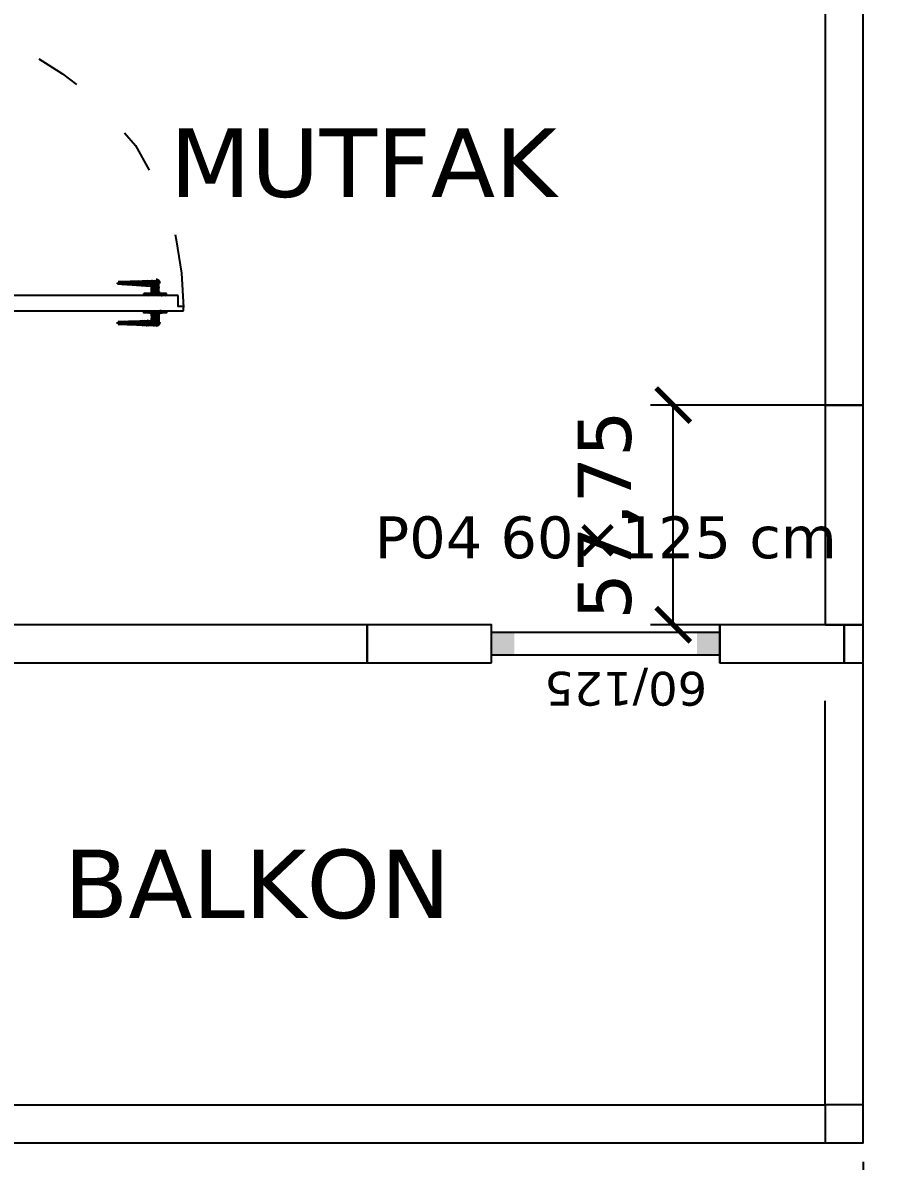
# Model space of a CAD drawing. Header units: centimetres. Extents: x -135 to 4129, y -1176 to 1044.
# Drawn here: x 2668 to 2894, y -4.8 to 294.5 of the extents above; entities that cross this region are included whole.
import ezdxf
from ezdxf.enums import TextEntityAlignment as Align

# ---------------------------------------------------------------- set-up
doc = ezdxf.new("R2010")
doc.units = ezdxf.units.CM
for name, color, linetype in [('IC_KAPILAR', 7, 'Continuous'), ('MONTAJ_OZEL_OLCU', 6, 'Continuous'), ('MONTAJ_OZEL_PANO', 6, 'Continuous'), ('MONTAJ_STANDART', 7, 'Continuous'), ('MONTAJ_YAZI', 4, 'Continuous'), ('OLCULER', 7, 'Continuous'), ('PENCERE', 10, 'Continuous')]:
    doc.layers.add(name, color=color, linetype=linetype)
doc.styles.add('PORTMAN', font='DejaVuSans.ttf')
doc.styles.get("Standard").update_dxf_attribs({"font": 'DejaVuSans.ttf'})
doc.dimstyles.new('PORTMAN', dxfattribs={"dimtxt": 14, "dimasz": 9, "dimexe": 6, "dimexo": 5, "dimgap": 4, "dimtad": 1, "dimtxsty": 'PORTMAN', "dimblk": 'ARCHTICK', "dimcen": 2.5, "dimazin": 3, "dimtfac": 0.5, "dimtmove": 2, "dimatfit": 3})

# ---------------------------------------------------------------- blocks, each defined once
blk = doc.blocks.new('BOM_D01_1255p0_DIS_DOLU')
blk.add_lwpolyline([(0, 0), (10, 0), (10, 125.5), (0, 125.5)], close=True)
blk = doc.blocks.new('MNT_BOM_D01_1255p0_DIS_DOLU')
blk.add_blockref('BOM_D01_1255p0_DIS_DOLU', (0, 0))
blk = doc.blocks.new('kaynak-pencere-60x125')
at = {"layer": 'PENCERE', "color": 1}
for p, q in [((53375.86, 7992.28), (53385.86, 7992.28)), ((53377.86, 7932.28), (53377.86, 7992.28)), ((53383.86, 7932.28), (53383.86, 7992.28)), ((53375.86, 7932.28), (53385.86, 7932.28))]:
    blk.add_line(p, q, dxfattribs=at)
for points in [[(53377.86, 7992.28), (53377.86, 7986.28), (53383.86, 7992.28), (53383.86, 7986.28)], [(53377.86, 7932.28), (53377.86, 7938.28), (53383.86, 7932.28), (53383.86, 7938.28)]]:
    blk.add_solid(points, dxfattribs=at)
at = {"layer": 'PENCERE', "color": 0, "lineweight": 25}
blk.add_text('60/125', height=8.877, rotation=90, dxfattribs=at).set_placement((53373.47, 7935.61))
blk = doc.blocks.new('BOM_P04_PENCERE_600x1250')
at = {"layer": 'PENCERE'}
blk.add_blockref('kaynak-pencere-60x125', (0, 0), dxfattribs=at)
blk = doc.blocks.new('BOM_D11_1255p0_DIS_P60x125')
for points in [[(0, 92.75), (10, 92.75), (10, 125.5), (0, 125.5)], [(0, 0), (10, 0), (10, 32.75), (0, 32.75)]]:
    blk.add_lwpolyline(points, close=True)
at = {"layer": 'PENCERE'}
blk.add_blockref('BOM_P04_PENCERE_600x1250', (-53375.862, -7899.528), dxfattribs=at)
blk = doc.blocks.new('MNT_BOM_D11_1255p0_DIS_P60x125')
blk.add_blockref('BOM_D11_1255p0_DIS_P60x125', (0, 0))
blk = doc.blocks.new('kaynak-ic-kapi')
at = {"color": 133, "linetype": 'Continuous', "lineweight": 25, "true_color": 0x6ec1dd}
for p, q in [((54328.39, 7919.03), (54328.39, 7993.18)), ((54324.44, 7991.77), (54324.44, 7920.16)), ((54320.5, 7985.85), (54320.78, 7986.7)), ((54321.06, 7986.7), (54321.34, 7986.13)), ((54321.62, 7985.85), (54321.34, 7986.7)), ((54321.34, 7986.7), (54321.62, 7986.41)), ((54323.6, 7986.7), (54321.34, 7986.7)), ((54321.34, 7986.41), (54321.34, 7986.13)), ((54321.34, 7986.41), (54321.62, 7986.41)), ((54321.62, 7986.13), (54321.9, 7986.7)), ((54322.19, 7986.7), (54321.9, 7985.85)), ((54321.9, 7985.85), (54322.47, 7986.7)), ((54322.19, 7986.7), (54322.19, 7986.7)), ((54322.19, 7986.7), (54322.47, 7986.7)), ((54322.47, 7986.7), (54322.75, 7986.13)), ((54323.03, 7986.41), (54322.75, 7986.13)), ((54323.03, 7986.7), (54323.31, 7986.41)), ((54323.03, 7986.41), (54323.31, 7986.41)), ((54323.31, 7986.13), (54323.6, 7986.7)), ((54323.6, 7987.26), (54323.88, 7987.26)), ((54323.88, 7986.7), (54323.6, 7986.98)), ((54323.88, 7986.98), (54323.6, 7986.98)), ((54323.6, 7986.98), (54323.6, 7986.98)), ((54323.6, 7986.98), (54323.6, 7984.44)), ((54324.44, 7988.67), (54323.88, 7988.67)), ((54323.88, 7988.67), (54323.88, 7982.75)), ((54324.44, 7988.67), (54323.88, 7988.67)), ((54323.88, 7988.39), (54324.44, 7988.39)), ((54324.44, 7988.39), (54323.88, 7988.39)), ((54323.88, 7987.54), (54324.44, 7988.39)), ((54323.88, 7987.82), (54323.88, 7987.54)), ((54324.16, 7987.26), (54323.88, 7987.54)), ((54323.88, 7987.54), (54323.88, 7987.54)), ((54323.88, 7987.26), (54323.88, 7987.26)), ((54323.88, 7987.26), (54324.44, 7987.26)), ((54323.88, 7987.26), (54323.88, 7986.98)), ((54323.88, 7987.26), (54323.88, 7987.26)), ((54323.88, 7987.26), (54323.88, 7986.98)), ((54323.88, 7987.26), (54323.88, 7987.26)), ((54324.16, 7986.98), (54323.88, 7986.98)), ((54323.88, 7986.98), (54324.44, 7986.13)), ((54323.88, 7986.98), (54323.88, 7986.98)), ((54323.88, 7986.7), (54323.88, 7986.7)), ((54323.88, 7986.41), (54323.88, 7986.7)), ((54324.44, 7987.82), (54324.16, 7987.26)), ((54324.16, 7987.26), (54324.44, 7987.26)), ((54324.44, 7986.41), (54324.16, 7986.98)), ((54324.16, 7986.98), (54324.44, 7986.98)), ((54324.44, 7988.67), (54324.44, 7988.67)), ((54324.44, 7988.67), (54324.44, 7988.67)), ((54324.44, 7988.39), (54324.44, 7988.39)), ((54324.44, 7987.26), (54324.44, 7987.54)), ((54324.44, 7987.26), (54324.44, 7987.26)), ((54324.44, 7987.26), (54324.44, 7987.26)), ((54324.44, 7986.98), (54324.44, 7986.98)), ((54324.44, 7986.98), (54324.44, 7986.98)), ((54324.44, 7986.98), (54324.44, 7986.98)), ((54328.95, 7988.67), (54328.39, 7988.67)), ((54328.39, 7988.39), (54328.95, 7988.39)), ((54328.95, 7988.39), (54328.39, 7988.39)), ((54328.39, 7987.54), (54328.95, 7988.11)), ((54328.39, 7987.82), (54328.67, 7987.54)), ((54328.67, 7987.26), (54328.39, 7987.54)), ((54328.67, 7987.26), (54328.39, 7987.54)), ((54328.39, 7987.54), (54328.67, 7987.54)), ((54328.39, 7987.26), (54328.39, 7987.26)), ((54328.39, 7987.26), (54328.39, 7987.26)), ((54328.39, 7987.26), (54328.39, 7986.98)), ((54328.67, 7986.98), (54328.39, 7986.98)), ((54328.39, 7986.98), (54328.95, 7986.13)), ((54328.39, 7986.7), (54328.67, 7986.7)), ((54328.39, 7986.41), (54328.67, 7986.7)), ((54328.67, 7987.26), (54328.95, 7987.26)), ((54328.67, 7987.26), (54328.95, 7987.26)), ((54328.95, 7986.7), (54328.67, 7986.98)), ((54328.67, 7986.98), (54328.95, 7986.98)), ((54328.95, 7987.26), (54329.24, 7987.26)), ((54328.95, 7987.26), (54328.95, 7987.26)), ((54328.95, 7987.26), (54328.95, 7986.98)), ((54328.95, 7987.26), (54328.95, 7987.26)), ((54328.95, 7986.98), (54328.95, 7986.98)), ((54329.24, 7986.98), (54328.95, 7986.98)), ((54328.95, 7986.98), (54329.24, 7986.41)), ((54328.95, 7986.98), (54328.95, 7986.98)), ((54328.95, 7986.41), (54328.95, 7986.13)), ((54328.95, 7986.41), (54329.24, 7986.41)), ((54329.24, 7986.98), (54329.24, 7984.44)), ((54329.24, 7986.13), (54329.52, 7986.7)), ((54329.24, 7986.7), (54331.49, 7986.7)), ((54329.24, 7986.41), (54329.24, 7986.41)), ((54329.8, 7986.7), (54329.52, 7985.85)), ((54329.52, 7985.85), (54330.08, 7986.7)), ((54329.8, 7986.7), (54329.8, 7986.7)), ((54329.8, 7986.7), (54330.08, 7986.7)), ((54330.08, 7986.7), (54330.36, 7986.13)), ((54330.65, 7986.41), (54330.36, 7986.13)), ((54330.65, 7986.7), (54330.93, 7986.41)), ((54330.65, 7986.41), (54330.93, 7986.41)), ((54330.93, 7986.13), (54331.21, 7986.7)), ((54331.21, 7985.85), (54331.49, 7986.7)), ((54331.49, 7986.7), (54331.49, 7986.7)), ((54331.49, 7986.7), (54331.49, 7986.7)), ((54331.77, 7986.7), (54332.05, 7986.13)), ((54332.34, 7985.85), (54332.05, 7986.7)), ((54332.05, 7986.41), (54332.05, 7986.13)), ((54332.05, 7986.41), (54332.34, 7986.41)), ((54320.78, 7985.85), (54320.5, 7986.13)), ((54321.34, 7986.13), (54320.5, 7986.13)), ((54320.5, 7985.85), (54320.5, 7985.85)), ((54320.5, 7985.85), (54320.5, 7985.85)), ((54320.78, 7985.85), (54320.5, 7985.57)), ((54320.5, 7985.85), (54321.06, 7985)), ((54321.34, 7985.57), (54320.5, 7985.57)), ((54320.5, 7985.57), (54320.78, 7975.98)), ((54320.78, 7985), (54320.5, 7984.72)), ((54320.5, 7985), (54320.5, 7984.72)), ((54320.78, 7984.72), (54320.5, 7984.72)), ((54320.5, 7984.44), (54320.78, 7984.44)), ((54321.06, 7984.44), (54320.5, 7983.6)), ((54320.78, 7984.16), (54320.5, 7984.44)), ((54320.78, 7984.44), (54320.5, 7984.44)), ((54320.5, 7984.16), (54320.5, 7984.44)), ((54320.5, 7983.31), (54321.06, 7984.16)), ((54320.5, 7983.31), (54321.62, 7983.31)), ((54320.5, 7983.31), (54320.5, 7983.31)), ((54320.78, 7983.31), (54320.5, 7983.31)), ((54320.78, 7983.31), (54320.5, 7983.03)), ((54321.34, 7983.31), (54320.5, 7983.31)), ((54320.78, 7984.72), (54321.34, 7985.57)), ((54320.78, 7985), (54321.06, 7985)), ((54320.78, 7984.44), (54320.78, 7984.72)), ((54321.06, 7984.72), (54320.78, 7984.72)), ((54320.78, 7984.44), (54320.78, 7984.44)), ((54321.06, 7984.44), (54320.78, 7984.16)), ((54320.78, 7984.16), (54321.06, 7984.16)), ((54320.78, 7984.16), (54321.34, 7983.31)), ((54321.62, 7985.85), (54321.06, 7984.72)), ((54321.06, 7984.72), (54321.34, 7984.72)), ((54321.06, 7984.44), (54321.9, 7984.44)), ((54321.06, 7984.44), (54321.34, 7984.44)), ((54321.62, 7985.85), (54321.34, 7986.13)), ((54321.62, 7985.85), (54321.34, 7985.57)), ((54321.34, 7985.29), (54321.34, 7985.57)), ((54321.34, 7985.29), (54321.62, 7985.29)), ((54321.34, 7984.72), (54321.62, 7985.29)), ((54321.34, 7984.44), (54321.34, 7984.72)), ((54322.19, 7984.72), (54321.34, 7984.72)), ((54321.34, 7984.44), (54321.34, 7984.44)), ((54321.9, 7984.44), (54321.34, 7984.44)), ((54321.34, 7984.44), (54321.62, 7983.6)), ((54321.34, 7975.98), (54321.9, 7984.44)), ((54321.34, 7983.6), (54321.34, 7983.31)), ((54321.34, 7983.6), (54321.62, 7983.6)), ((54321.62, 7983.31), (54321.34, 7983.31)), ((54321.62, 7983.31), (54321.34, 7983.03)), ((54321.9, 7985.85), (54321.62, 7986.13)), ((54321.9, 7985.85), (54321.62, 7985.57)), ((54321.62, 7985.57), (54322.19, 7984.72)), ((54321.62, 7983.6), (54321.9, 7983.88)), ((54321.9, 7983.31), (54321.62, 7983.6)), ((54322.47, 7984.72), (54321.9, 7985.85)), ((54321.9, 7985.85), (54321.9, 7985.85)), ((54321.9, 7985.85), (54321.9, 7985.85)), ((54321.9, 7985.85), (54322.47, 7985)), ((54323.6, 7984.72), (54321.9, 7984.72)), ((54321.9, 7984.44), (54321.9, 7984.44)), ((54322.19, 7985.85), (54322.19, 7986.13)), ((54323.03, 7986.13), (54322.19, 7986.13)), ((54322.19, 7985.85), (54322.19, 7985.57)), ((54323.03, 7985.57), (54322.19, 7985.57)), ((54322.19, 7985), (54322.19, 7984.72)), ((54322.19, 7985), (54322.47, 7985)), ((54322.19, 7984.72), (54322.19, 7984.72)), ((54322.47, 7984.72), (54322.75, 7985.57)), ((54322.47, 7984.72), (54322.47, 7984.72)), ((54323.03, 7985.29), (54322.75, 7985.57)), ((54322.75, 7984.72), (54323.31, 7985.29)), ((54322.75, 7984.72), (54322.75, 7984.72)), ((54323.6, 7984.72), (54322.75, 7984.72)), ((54323.03, 7985.85), (54323.03, 7986.13)), ((54323.03, 7985.85), (54323.03, 7985.57)), ((54323.03, 7985.29), (54323.31, 7985.29)), ((54323.31, 7985.85), (54323.31, 7986.13)), ((54323.31, 7985.85), (54323.6, 7985.85)), ((54323.31, 7985.85), (54323.6, 7985.85)), ((54323.31, 7985.85), (54323.31, 7985.57)), ((54323.31, 7985.85), (54323.6, 7985.85)), ((54323.31, 7985.57), (54323.6, 7984.72)), ((54323.88, 7985.85), (54323.6, 7986.13)), ((54323.88, 7986.13), (54323.6, 7986.13)), ((54323.6, 7985.85), (54323.88, 7985.85)), ((54323.88, 7985.85), (54323.6, 7985.57)), ((54323.6, 7985.85), (54323.6, 7985.57)), ((54323.88, 7985.57), (54323.6, 7985.57)), ((54323.6, 7985.57), (54323.88, 7985.29)), ((54323.88, 7985), (54323.6, 7984.72)), ((54323.88, 7984.72), (54323.6, 7984.72)), ((54323.6, 7984.72), (54323.6, 7984.72)), ((54323.6, 7984.44), (54323.88, 7984.44)), ((54323.88, 7984.44), (54323.6, 7984.44)), ((54324.44, 7986.13), (54323.88, 7986.13)), ((54323.88, 7985.85), (54324.44, 7985.85)), ((54324.44, 7985.57), (54323.88, 7985.57)), ((54323.88, 7984.72), (54324.44, 7985.57)), ((54323.88, 7985.29), (54323.88, 7985)), ((54323.88, 7985), (54323.88, 7985)), ((54323.88, 7984.44), (54323.88, 7984.72)), ((54323.88, 7984.44), (54323.88, 7984.72)), ((54324.16, 7984.72), (54323.88, 7984.72)), ((54323.88, 7984.44), (54324.44, 7984.44)), ((54323.88, 7984.44), (54323.88, 7984.44)), ((54323.88, 7984.44), (54323.88, 7984.16)), ((54323.88, 7984.44), (54323.88, 7984.44)), ((54324.16, 7984.44), (54323.88, 7984.16)), ((54323.88, 7984.44), (54323.88, 7984.44)), ((54323.88, 7984.16), (54323.88, 7984.16)), ((54323.88, 7983.88), (54323.88, 7984.16)), ((54323.88, 7984.16), (54324.44, 7983.31)), ((54323.88, 7984.16), (54323.88, 7984.16)), ((54323.88, 7983.31), (54324.44, 7983.31)), ((54324.44, 7983.31), (54323.88, 7983.31)), ((54324.44, 7985.29), (54324.16, 7984.72)), ((54324.16, 7984.72), (54324.44, 7984.72)), ((54324.44, 7983.88), (54324.16, 7984.44)), ((54324.16, 7984.44), (54324.44, 7984.44)), ((54324.44, 7986.13), (54324.44, 7986.13)), ((54324.44, 7985.57), (54324.44, 7985.57)), ((54324.44, 7984.72), (54324.44, 7984.72)), ((54324.44, 7984.72), (54324.44, 7984.72)), ((54324.44, 7984.72), (54324.44, 7984.72)), ((54324.44, 7984.44), (54324.44, 7984.44)), ((54324.44, 7984.44), (54324.44, 7984.44)), ((54324.44, 7984.44), (54324.44, 7984.44)), ((54324.44, 7983.31), (54324.44, 7983.31)), ((54328.95, 7986.13), (54328.39, 7986.13)), ((54328.39, 7985.85), (54328.95, 7985.85)), ((54328.95, 7985.57), (54328.39, 7985.57)), ((54328.39, 7984.72), (54328.95, 7985.57)), ((54328.39, 7985.29), (54328.67, 7985)), ((54328.39, 7985), (54328.67, 7985)), ((54328.39, 7984.44), (54328.39, 7984.72)), ((54328.67, 7984.72), (54328.39, 7984.72)), ((54328.39, 7984.44), (54328.39, 7984.44)), ((54328.67, 7984.44), (54328.39, 7984.16)), ((54328.39, 7984.44), (54328.39, 7984.44)), ((54328.67, 7984.44), (54328.39, 7984.16)), ((54328.39, 7984.16), (54328.67, 7984.16)), ((54328.39, 7983.88), (54328.67, 7984.16)), ((54328.39, 7984.16), (54328.95, 7983.6)), ((54328.39, 7983.31), (54328.95, 7983.31)), ((54328.95, 7983.31), (54328.39, 7983.31)), ((54328.95, 7985), (54328.67, 7984.72)), ((54328.67, 7984.72), (54328.95, 7984.72)), ((54328.67, 7984.44), (54328.95, 7984.44)), ((54328.67, 7984.44), (54328.95, 7984.44)), ((54329.24, 7985.85), (54328.95, 7986.13)), ((54328.95, 7986.13), (54328.95, 7986.13)), ((54328.95, 7986.13), (54328.95, 7986.13)), ((54328.95, 7985.85), (54329.24, 7985.85)), ((54329.24, 7985.85), (54328.95, 7985.57)), ((54329.24, 7985.57), (54328.95, 7985)), ((54328.95, 7985.29), (54328.95, 7985.57)), ((54328.95, 7985.57), (54328.95, 7985.57)), ((54328.95, 7985.57), (54328.95, 7985.57)), ((54328.95, 7985.29), (54329.24, 7985.29)), ((54328.95, 7984.72), (54329.24, 7985.29)), ((54328.95, 7984.72), (54328.95, 7984.72)), ((54328.95, 7984.44), (54328.95, 7984.72)), ((54329.24, 7984.72), (54328.95, 7984.72)), ((54328.95, 7984.44), (54329.24, 7984.44)), ((54328.95, 7984.44), (54328.95, 7984.44)), ((54328.95, 7984.44), (54328.95, 7984.44)), ((54329.24, 7984.44), (54328.95, 7984.44)), ((54328.95, 7984.44), (54328.95, 7984.16)), ((54328.95, 7984.44), (54328.95, 7984.44)), ((54328.95, 7984.16), (54328.95, 7984.16)), ((54329.52, 7985.85), (54329.24, 7986.13)), ((54329.24, 7985.85), (54330.65, 7985.85)), ((54329.24, 7985.85), (54329.24, 7985.57)), ((54329.24, 7985.85), (54329.24, 7985.85)), ((54329.52, 7985.85), (54329.24, 7985.57)), ((54329.24, 7985.57), (54329.8, 7984.72)), ((54329.24, 7985.29), (54329.24, 7985.29)), ((54329.24, 7985.29), (54329.24, 7985.29)), ((54329.8, 7984.72), (54329.24, 7984.72)), ((54329.24, 7984.72), (54330.65, 7984.72)), ((54330.08, 7984.72), (54329.52, 7985.85)), ((54329.52, 7985.85), (54329.52, 7985.85)), ((54329.52, 7985.85), (54329.52, 7985.85)), ((54329.52, 7985.85), (54330.08, 7985)), ((54329.8, 7985.85), (54329.8, 7986.13)), ((54330.65, 7986.13), (54329.8, 7986.13)), ((54329.8, 7985.85), (54329.8, 7985.57)), ((54330.65, 7985.57), (54329.8, 7985.57)), ((54329.8, 7985), (54329.8, 7984.72)), ((54329.8, 7985), (54330.08, 7985)), ((54329.8, 7984.72), (54329.8, 7984.72)), ((54330.08, 7984.72), (54330.36, 7985.57)), ((54330.08, 7984.72), (54330.08, 7984.72)), ((54330.65, 7985.29), (54330.36, 7985.57)), ((54330.36, 7984.72), (54330.93, 7985.29)), ((54330.36, 7984.72), (54330.36, 7984.72)), ((54331.49, 7984.72), (54330.36, 7984.72)), ((54330.65, 7985.85), (54330.65, 7986.13)), ((54330.65, 7985.85), (54330.65, 7985.57)), ((54330.65, 7985.29), (54330.93, 7985.29)), ((54330.65, 7984.44), (54330.65, 7984.44)), ((54330.93, 7985.85), (54330.93, 7986.13)), ((54330.93, 7985.85), (54332.34, 7985.85)), ((54330.93, 7985.85), (54331.21, 7985.85)), ((54330.93, 7985.85), (54330.93, 7985.57)), ((54330.93, 7985.85), (54331.21, 7985.85)), ((54330.93, 7985.57), (54331.21, 7984.72)), ((54331.49, 7984.44), (54330.93, 7983.6)), ((54331.49, 7984.44), (54330.93, 7984.44)), ((54330.93, 7983.88), (54331.21, 7984.44)), ((54331.21, 7975.98), (54330.93, 7984.44)), ((54330.93, 7983.31), (54332.34, 7983.31)), ((54330.93, 7983.31), (54331.21, 7983.31)), ((54331.49, 7985.85), (54331.21, 7986.13)), ((54332.05, 7986.13), (54331.21, 7986.13)), ((54331.49, 7985.85), (54331.21, 7985.57)), ((54331.21, 7985.85), (54331.49, 7985)), ((54332.05, 7985.57), (54331.21, 7985.57)), ((54331.49, 7985), (54331.21, 7984.72)), ((54331.49, 7984.16), (54331.21, 7984.44)), ((54331.21, 7983.31), (54331.49, 7984.16)), ((54331.49, 7983.31), (54331.21, 7983.31)), ((54331.49, 7983.31), (54331.21, 7983.03)), ((54332.05, 7983.31), (54331.21, 7983.31)), ((54331.49, 7984.72), (54332.05, 7985.57)), ((54331.49, 7985), (54331.49, 7985)), ((54331.49, 7984.44), (54331.49, 7984.72)), ((54331.77, 7984.72), (54331.49, 7984.72)), ((54331.49, 7984.44), (54331.49, 7984.44)), ((54331.77, 7984.44), (54331.49, 7984.16)), ((54331.49, 7984.16), (54331.49, 7984.16)), ((54331.49, 7984.16), (54332.05, 7983.31)), ((54332.34, 7985.85), (54331.77, 7984.72)), ((54331.77, 7984.72), (54332.05, 7984.72)), ((54332.34, 7983.31), (54331.77, 7984.44)), ((54331.77, 7984.44), (54332.05, 7984.44)), ((54332.34, 7985.85), (54332.05, 7986.13)), ((54332.34, 7985.85), (54332.05, 7985.57)), ((54332.05, 7985.29), (54332.05, 7985.57)), ((54332.34, 7985.57), (54332.05, 7975.98)), ((54332.05, 7985.29), (54332.34, 7985.29)), ((54332.05, 7984.72), (54332.34, 7985.29)), ((54332.05, 7984.44), (54332.05, 7984.72)), ((54332.34, 7984.72), (54332.05, 7984.72)), ((54332.05, 7984.44), (54332.05, 7984.44)), ((54332.34, 7984.44), (54332.05, 7984.44)), ((54332.05, 7984.44), (54332.34, 7983.88)), ((54332.05, 7983.6), (54332.05, 7983.31)), ((54332.05, 7983.6), (54332.34, 7983.6)), ((54332.34, 7983.31), (54332.05, 7983.31)), ((54332.34, 7983.31), (54332.05, 7983.03)), ((54332.34, 7985.57), (54332.34, 7985.57)), ((54332.34, 7985.57), (54332.34, 7985.29)), ((54320.5, 7983.03), (54320.5, 7983.03)), ((54321.34, 7983.03), (54320.5, 7983.03)), ((54320.5, 7983.03), (54321.06, 7982.47)), ((54320.78, 7982.47), (54320.5, 7982.19)), ((54320.78, 7982.19), (54320.5, 7982.19)), ((54320.5, 7982.19), (54320.5, 7982.19)), ((54320.5, 7981.9), (54320.78, 7981.9)), ((54320.78, 7981.34), (54320.5, 7981.62)), ((54320.78, 7981.62), (54320.5, 7981.62)), ((54320.5, 7981.62), (54320.5, 7981.62)), ((54320.5, 7980.78), (54321.06, 7981.34)), ((54320.78, 7980.49), (54320.5, 7980.78)), ((54321.34, 7980.78), (54320.5, 7980.78)), ((54320.5, 7980.49), (54321.62, 7980.49)), ((54320.78, 7980.49), (54320.5, 7980.49)), ((54321.34, 7980.49), (54320.5, 7980.49)), ((54320.78, 7982.19), (54321.34, 7983.03)), ((54320.78, 7982.47), (54321.06, 7982.47)), ((54320.78, 7981.9), (54320.78, 7982.19)), ((54321.06, 7981.9), (54320.78, 7982.19)), ((54320.78, 7981.9), (54320.78, 7981.62)), ((54321.06, 7981.9), (54320.78, 7981.62)), ((54320.78, 7981.62), (54321.34, 7980.78)), ((54320.78, 7981.34), (54321.06, 7981.34)), ((54320.78, 7979.65), (54321.34, 7980.49)), ((54320.78, 7980.21), (54321.06, 7979.65)), ((54321.06, 7981.9), (54321.62, 7981.9)), ((54321.06, 7981.9), (54321.34, 7981.9)), ((54321.06, 7981.9), (54321.34, 7981.9)), ((54321.34, 7982.75), (54321.34, 7983.03)), ((54321.34, 7982.75), (54321.62, 7982.75)), ((54321.34, 7981.9), (54321.62, 7982.75)), ((54321.34, 7981.9), (54321.34, 7982.19)), ((54321.62, 7982.19), (54321.34, 7982.19)), ((54321.34, 7981.9), (54321.34, 7981.62)), ((54321.34, 7981.9), (54321.62, 7981.06)), ((54321.62, 7981.62), (54321.34, 7981.62)), ((54321.34, 7981.06), (54321.34, 7980.78)), ((54321.34, 7981.06), (54321.62, 7981.06)), ((54321.62, 7980.49), (54321.34, 7980.78)), ((54321.62, 7980.49), (54321.34, 7980.49)), ((54321.34, 7980.21), (54321.34, 7980.49)), ((54321.34, 7980.21), (54321.62, 7980.21)), ((54321.62, 7983.03), (54321.62, 7982.75)), ((54321.62, 7982.75), (54321.62, 7982.75)), ((54321.62, 7980.78), (54321.62, 7981.06)), ((54321.62, 7980.78), (54321.62, 7980.78)), ((54324.44, 7983.03), (54323.88, 7983.03)), ((54324.44, 7982.75), (54323.88, 7982.75)), ((54324.16, 7982.75), (54324.44, 7983.03)), ((54324.44, 7983.03), (54324.44, 7983.03)), ((54328.95, 7983.03), (54328.39, 7983.03)), ((54328.95, 7982.75), (54328.95, 7982.75)), ((54331.49, 7981.9), (54330.93, 7983.03)), ((54330.93, 7983.03), (54331.21, 7983.03)), ((54330.93, 7982.47), (54331.21, 7982.19)), ((54332.05, 7983.03), (54331.21, 7983.03)), ((54331.21, 7983.03), (54331.49, 7982.47)), ((54331.49, 7982.47), (54331.21, 7982.19)), ((54331.49, 7982.19), (54331.21, 7982.19)), ((54331.49, 7981.9), (54331.21, 7981.06)), ((54331.49, 7981.34), (54331.21, 7981.62)), ((54331.49, 7981.62), (54331.21, 7981.62)), ((54331.21, 7981.34), (54331.21, 7981.62)), ((54331.21, 7980.78), (54331.49, 7981.34)), ((54331.21, 7980.78), (54331.21, 7980.78)), ((54331.49, 7980.49), (54331.21, 7980.78)), ((54332.05, 7980.78), (54331.21, 7980.78)), ((54331.21, 7980.49), (54332.05, 7980.49)), ((54331.21, 7980.49), (54331.21, 7980.49)), ((54331.49, 7980.49), (54331.21, 7980.49)), ((54332.05, 7980.49), (54331.21, 7980.49)), ((54331.21, 7980.49), (54331.49, 7979.65)), ((54331.49, 7982.19), (54332.05, 7983.03)), ((54331.49, 7982.47), (54331.49, 7982.47)), ((54331.49, 7981.9), (54331.49, 7982.19)), ((54331.77, 7981.9), (54331.49, 7982.19)), ((54331.49, 7981.9), (54331.49, 7981.62)), ((54331.77, 7981.9), (54331.49, 7981.62)), ((54331.49, 7981.62), (54332.05, 7980.78)), ((54331.49, 7981.34), (54331.49, 7981.34)), ((54331.49, 7979.65), (54332.05, 7980.49)), ((54332.34, 7983.03), (54331.77, 7981.9)), ((54332.05, 7981.06), (54331.77, 7981.9)), ((54331.77, 7981.9), (54332.05, 7981.9)), ((54331.77, 7981.9), (54332.05, 7981.9)), ((54332.05, 7980.21), (54331.77, 7979.37)), ((54332.05, 7982.75), (54332.05, 7983.03)), ((54332.05, 7982.75), (54332.34, 7982.75)), ((54332.05, 7981.9), (54332.34, 7982.47)), ((54332.05, 7981.9), (54332.05, 7982.19)), ((54332.34, 7982.19), (54332.05, 7982.19)), ((54332.05, 7981.9), (54332.05, 7981.62)), ((54332.05, 7981.9), (54332.05, 7981.34)), ((54332.34, 7981.62), (54332.05, 7981.62)), ((54332.05, 7981.06), (54332.05, 7980.78)), ((54332.05, 7981.06), (54332.05, 7981.06)), ((54332.05, 7980.78), (54332.05, 7980.78)), ((54332.05, 7980.49), (54332.05, 7980.49)), ((54332.05, 7980.21), (54332.05, 7980.49)), ((54332.05, 7980.21), (54332.05, 7980.21)), ((54321.06, 7979.37), (54320.78, 7979.65)), ((54321.06, 7979.37), (54320.78, 7979.65)), ((54320.78, 7979.65), (54320.78, 7979.65)), ((54320.78, 7979.65), (54321.06, 7979.65)), ((54320.78, 7979.37), (54320.78, 7979.37)), ((54320.78, 7979.37), (54320.78, 7979.37)), ((54320.78, 7979.37), (54320.78, 7979.08)), ((54320.78, 7979.37), (54320.78, 7979.37)), ((54321.06, 7979.08), (54320.78, 7978.8)), ((54320.78, 7979.08), (54320.78, 7979.08)), ((54320.78, 7978.8), (54321.06, 7978.8)), ((54320.78, 7978.52), (54321.06, 7978.8)), ((54320.78, 7978.8), (54321.34, 7978.24)), ((54321.34, 7978.24), (54320.78, 7978.24)), ((54320.78, 7977.96), (54321.62, 7977.96)), ((54321.34, 7977.67), (54320.78, 7977.67)), ((54320.78, 7976.83), (54321.34, 7977.67)), ((54320.78, 7977.39), (54321.06, 7977.11)), ((54321.06, 7979.37), (54321.62, 7979.37)), ((54321.06, 7979.37), (54321.34, 7979.37)), ((54321.62, 7978.24), (54321.06, 7979.08)), ((54321.06, 7979.08), (54321.34, 7979.08)), ((54321.62, 7977.67), (54321.06, 7976.83)), ((54321.34, 7979.37), (54321.62, 7979.93)), ((54321.34, 7979.37), (54321.34, 7979.37)), ((54321.34, 7979.37), (54321.34, 7979.08)), ((54321.62, 7979.37), (54321.34, 7979.37)), ((54321.62, 7979.08), (54321.34, 7979.08)), ((54321.34, 7979.08), (54321.62, 7978.52)), ((54321.62, 7977.96), (54321.34, 7978.24)), ((54321.34, 7978.24), (54321.34, 7978.24)), ((54321.34, 7978.24), (54321.62, 7978.24)), ((54321.62, 7977.96), (54321.34, 7977.67)), ((54321.34, 7977.39), (54321.34, 7977.67)), ((54321.34, 7977.39), (54321.62, 7977.39)), ((54331.49, 7979.37), (54331.21, 7979.93)), ((54331.49, 7979.65), (54331.21, 7979.37)), ((54331.21, 7979.65), (54331.21, 7979.37)), ((54331.49, 7979.37), (54331.21, 7978.52)), ((54331.49, 7979.37), (54331.21, 7979.37)), ((54331.49, 7978.8), (54331.21, 7979.08)), ((54331.49, 7979.08), (54331.21, 7979.08)), ((54331.21, 7979.08), (54331.21, 7979.08)), ((54331.21, 7978.24), (54331.49, 7978.8)), ((54331.49, 7977.96), (54331.21, 7978.24)), ((54332.05, 7978.24), (54331.21, 7978.24)), ((54331.21, 7977.96), (54332.05, 7977.96)), ((54331.49, 7977.96), (54331.21, 7977.67)), ((54332.05, 7977.67), (54331.21, 7977.67)), ((54331.21, 7977.67), (54331.49, 7977.11)), ((54331.77, 7979.37), (54331.49, 7979.65)), ((54331.49, 7979.65), (54331.49, 7979.65)), ((54331.49, 7979.37), (54331.49, 7979.37)), ((54331.49, 7979.37), (54331.49, 7979.08)), ((54331.77, 7979.08), (54331.49, 7978.8)), ((54331.49, 7978.8), (54331.49, 7978.8)), ((54331.49, 7978.8), (54332.05, 7978.24)), ((54331.49, 7976.83), (54332.05, 7977.67)), ((54331.77, 7979.37), (54332.05, 7979.37)), ((54332.05, 7978.52), (54331.77, 7979.08)), ((54331.77, 7979.08), (54332.05, 7979.08)), ((54332.05, 7977.39), (54331.77, 7976.83)), ((54332.05, 7979.37), (54332.05, 7979.65)), ((54332.05, 7979.37), (54332.05, 7979.37)), ((54332.05, 7979.37), (54332.05, 7979.37)), ((54332.05, 7979.08), (54332.05, 7979.08)), ((54332.05, 7979.08), (54332.05, 7979.08)), ((54332.05, 7979.08), (54332.05, 7978.8)), ((54332.05, 7978.24), (54332.05, 7978.24)), ((54332.05, 7977.67), (54332.05, 7977.67)), ((54320.78, 7977.11), (54321.06, 7977.11)), ((54321.06, 7976.83), (54320.78, 7976.83)), ((54320.78, 7976.55), (54320.78, 7976.55)), ((54321.06, 7976.55), (54320.78, 7976.26)), ((54320.78, 7976.55), (54320.78, 7976.55)), ((54320.78, 7976.55), (54320.78, 7976.55)), ((54321.06, 7976.55), (54320.78, 7976.26)), ((54320.78, 7976.26), (54321.06, 7976.26)), ((54320.78, 7975.98), (54321.06, 7976.26)), ((54320.78, 7976.26), (54321.34, 7975.7)), ((54321.06, 7976.83), (54321.34, 7976.83)), ((54321.06, 7976.55), (54321.34, 7976.55)), ((54321.06, 7976.55), (54321.34, 7976.55)), ((54321.06, 7975.98), (54321.06, 7975.98)), ((54321.06, 7975.7), (54321.34, 7975.7)), ((54321.34, 7976.83), (54321.62, 7977.11)), ((54321.34, 7976.55), (54321.34, 7976.83)), ((54321.62, 7976.83), (54321.34, 7976.83)), ((54321.34, 7976.55), (54321.34, 7976.26)), ((54321.34, 7976.55), (54321.34, 7976.26)), ((54321.34, 7976.26), (54321.34, 7976.26)), ((54321.34, 7975.98), (54321.34, 7975.98)), ((54331.49, 7976.55), (54331.21, 7977.11)), ((54331.49, 7977.11), (54331.21, 7976.83)), ((54331.49, 7976.83), (54331.21, 7976.83)), ((54331.49, 7976.55), (54331.21, 7975.98)), ((54331.49, 7976.26), (54331.21, 7976.26)), ((54331.49, 7976.26), (54331.21, 7976.26)), ((54331.49, 7977.11), (54331.49, 7977.11)), ((54331.49, 7976.55), (54331.49, 7976.83)), ((54331.77, 7976.83), (54331.49, 7976.83)), ((54331.49, 7976.55), (54331.49, 7976.26)), ((54331.77, 7976.55), (54331.49, 7976.26)), ((54331.49, 7976.26), (54331.49, 7976.26)), ((54331.49, 7975.7), (54331.49, 7976.26)), ((54331.49, 7976.26), (54331.77, 7975.7)), ((54331.49, 7975.98), (54331.49, 7975.98)), ((54331.77, 7975.7), (54331.49, 7975.7)), ((54331.77, 7976.83), (54332.05, 7976.83)), ((54332.05, 7975.98), (54331.77, 7976.55)), ((54331.77, 7976.55), (54332.05, 7976.55)), ((54331.77, 7975.98), (54331.77, 7975.98)), ((54332.05, 7976.83), (54332.05, 7976.83)), ((54332.05, 7976.55), (54332.05, 7976.55))]:
    blk.add_line(p, q, dxfattribs=at)
at = {"color": 7, "linetype": 'Continuous', "lineweight": 25}
for points in [[(54308.37, 7990.93), (54309.78, 7991.21), (54318.52, 7992.62), (54327.54, 7993.18)], [(54281.59, 7977.67), (54284.97, 7980.49), (54291.46, 7984.16)], [(54262.13, 7955.12), (54266.08, 7961.32), (54268.9, 7964.99)]]:
    blk.add_lwpolyline(points, dxfattribs=at)
at = {"color": 133, "linetype": 'Continuous', "lineweight": 25, "true_color": 0x6ec1dd}
for points in [[(54328.39, 7993.18), (54327.26, 7993.18), (54327.26, 7991.77), (54324.44, 7991.77)], [(54323.88, 7986.98), (54323.6, 7986.41), (54323.31, 7985.85), (54322.47, 7984.72)], [(54323.88, 7984.72), (54323.6, 7985.29), (54323.31, 7985.85), (54322.75, 7986.7)], [(54323.6, 7985.85), (54323.6, 7986.13), (54323.88, 7986.41)], [(54328.39, 7988.67), (54328.95, 7988.67), (54328.95, 7982.75), (54328.39, 7982.75)], [(54328.95, 7987.82), (54328.67, 7987.26), (54328.39, 7986.98)], [(54329.24, 7985.85), (54329.24, 7986.13), (54328.95, 7986.7)], [(54331.49, 7984.44), (54330.93, 7985.85), (54330.36, 7986.7)], [(54331.49, 7986.7), (54330.93, 7985.85), (54330.36, 7984.72)], [(54320.5, 7985.85), (54321.62, 7985.85), (54323.03, 7985.85)], [(54321.62, 7983.31), (54321.06, 7984.44), (54320.5, 7985.57)], [(54321.62, 7983.31), (54321.06, 7981.9), (54320.5, 7981.34)], [(54328.95, 7983.88), (54328.67, 7984.44), (54328.39, 7984.72)], [(54330.93, 7984.44), (54331.49, 7984.44), (54332.34, 7984.44)], [(54321.62, 7980.78), (54321.06, 7981.9), (54320.5, 7982.75)], [(54321.62, 7980.49), (54321.06, 7979.37), (54320.78, 7978.8)], [(54331.21, 7981.9), (54331.49, 7981.9), (54332.34, 7981.9)], [(54331.21, 7979.37), (54331.49, 7979.37), (54332.05, 7979.37)], [(54321.34, 7975.7), (54321.06, 7976.55), (54320.78, 7976.83)], [(54331.21, 7976.55), (54331.49, 7976.55), (54332.05, 7976.55)]]:
    blk.add_lwpolyline(points, dxfattribs=at)
for points in [[(54320.49, 7986.67), (54320.3, 7986.48), (54320.2, 7986.22), (54320.21, 7985.95)], [(54321.2, 7986.98), (54320.93, 7986.98), (54320.67, 7986.87), (54320.49, 7986.67)], [(54332.06, 7986.67), (54331.88, 7986.87), (54331.62, 7986.98), (54331.35, 7986.98)], [(54332.34, 7985.95), (54332.35, 7986.22), (54332.25, 7986.48), (54332.06, 7986.67)]]:
    blk.add_open_spline(points, degree=3, dxfattribs=at)
blk = doc.blocks.new('BOM_K01_IC_KAPI_ACIKLIK820')
at = {"layer": 'IC_KAPILAR'}
blk.add_blockref('kaynak-ic-kapi', (0, 0), dxfattribs=at)
blk = doc.blocks.new('BOM_I11_1255p0_IC_K01_SAG_ALT')
at = {"layer": 'IC_KAPILAR', "rotation": 270}
blk.add_blockref('BOM_K01_IC_KAPI_ACIKLIK820', (-7912.93, 54353.219), dxfattribs=at)
blk = doc.blocks.new('MNT_BOM_I11_1255p0_IC_K01_SAG_ALT')
blk.add_blockref('BOM_I11_1255p0_IC_K01_SAG_ALT', (0, 0))
blk = doc.blocks.new('BOM_D17_577p5_DIS_DOLU')
blk.add_lwpolyline([(0, 0), (10, 0), (10, 57.75), (0, 57.75)], close=True)
blk = doc.blocks.new('MNT_BOM_D17_577p5_DIS_DOLU')
blk.add_blockref('BOM_D17_577p5_DIS_DOLU', (0, 0))
blk = doc.blocks.new('_ARCHTICK')
at = {"color": 0, "linetype": 'BYBLOCK', "const_width": 0.15}
blk.add_lwpolyline([(-0.5, -0.5), (0.5, 0.5)], dxfattribs=at)
blk = doc.blocks.new('BOM_B02_DIS_KOSE_50x100')
blk.add_lwpolyline([(0, 0), (5, 0), (5, 10), (0, 10)], close=True)
blk = doc.blocks.new('MNT_BOM_B02_DIS_KOSE_50x100')
blk.add_blockref('BOM_B02_DIS_KOSE_50x100', (0, 0))
blk = doc.blocks.new('BOM_B04_VERANDA_DIKME_100x100')
blk.add_lwpolyline([(0, 0), (10, 0), (10, 10), (0, 10)], close=True)
blk = doc.blocks.new('MNT_BOM_B04_VERANDA_DIKME_100x100')
blk.add_blockref('BOM_B04_VERANDA_DIKME_100x100', (0, 0))
blk = doc.blocks.new('BOM_V05_VERANDA_ON_3137p5')
at = {"lineweight": 25}
for p, q in [((10, 10), (303.75, 10)), ((0, 0), (313.75, 0))]:
    blk.add_line(p, q, dxfattribs=at)
blk = doc.blocks.new('MNT_BOM_V05_VERANDA_ON_3137p5')
blk.add_blockref('BOM_V05_VERANDA_ON_3137p5', (0, 0))
blk = doc.blocks.new('BOM_V06_VERANDA_YAN_1262p5')
at = {"lineweight": 25}
for p, q in [((0, 0), (0, 126.25)), ((-10, 10), (-10, 116.25))]:
    blk.add_line(p, q, dxfattribs=at)
blk = doc.blocks.new('MNT_BOM_V06_VERANDA_YAN_1262p5')
blk.add_blockref('BOM_V06_VERANDA_YAN_1262p5', (0, 0))

msp = doc.modelspace()

# ---------------------------------------------------------------- block references
at = {"layer": 'MONTAJ_OZEL_PANO'}
msp.add_blockref('MNT_BOM_D17_577p5_DIS_DOLU', (2879, 136.25), dxfattribs=at)
at = {"layer": 'MONTAJ_STANDART'}
for name, p in [('MNT_BOM_I11_1255p0_IC_K01_SAG_ALT', (2630, 194)), ('MNT_BOM_D01_1255p0_DIS_DOLU', (2879, 194)), ('MNT_BOM_B02_DIS_KOSE_50x100', (2884, 126.25)), ('MNT_BOM_V06_VERANDA_YAN_1262p5', (2889, 0)), ('MNT_BOM_V05_VERANDA_ON_3137p5', (2575.25, 0)), ('MNT_BOM_B04_VERANDA_DIKME_100x100', (2879, 0))]:
    msp.add_blockref(name, p, dxfattribs=at)
for name, p, rotation in [('MNT_BOM_D01_1255p0_DIS_DOLU', (2633, 136.25), 270), ('MNT_BOM_D11_1255p0_DIS_P60x125', (2884, 126.25), 90)]:
    msp.add_blockref(name, p, dxfattribs=dict(at, rotation=rotation))

# ---------------------------------------------------------------- texts
at = {"layer": 'MONTAJ_YAZI', "style": 'PORTMAN'}
for s, height, p in [('MUTFAK', 18, (2757.5, 257.75)), ('P04 60×125 cm', 11, (2821.25, 159.25)), ('BALKON', 18, (2729.625, 68.125))]:
    msp.add_text(s, height=height, dxfattribs=at).set_placement(p, align=Align.MIDDLE_CENTER)

# ---------------------------------------------------------------- dimensions: what is measured, and where the dimension line sits
at = {"layer": 'MONTAJ_OZEL_OLCU'}
msp.add_linear_dim(base=(2839, 136.25), p1=(2889, 136.25), p2=(2889, 194), angle=90, dimstyle='PORTMAN', override={"dimtxt": 14, "dimasz": 9, "dimexe": 6, "dimexo": 5, "dimdec": 2, "dimzin": 8, "dimdsep": 44}, dxfattribs=at).render()
at = {"layer": 'OLCULER'}
msp.add_linear_dim(base=(2126, -85), p1=(2126, 0), p2=(2889, 0), dimstyle='PORTMAN', override={"dimtxt": 14, "dimasz": 9, "dimexe": 6, "dimexo": 5, "dimdec": 2, "dimzin": 8, "dimdsep": 44}, dxfattribs=at).render()

doc.saveas('drawing.dxf')
